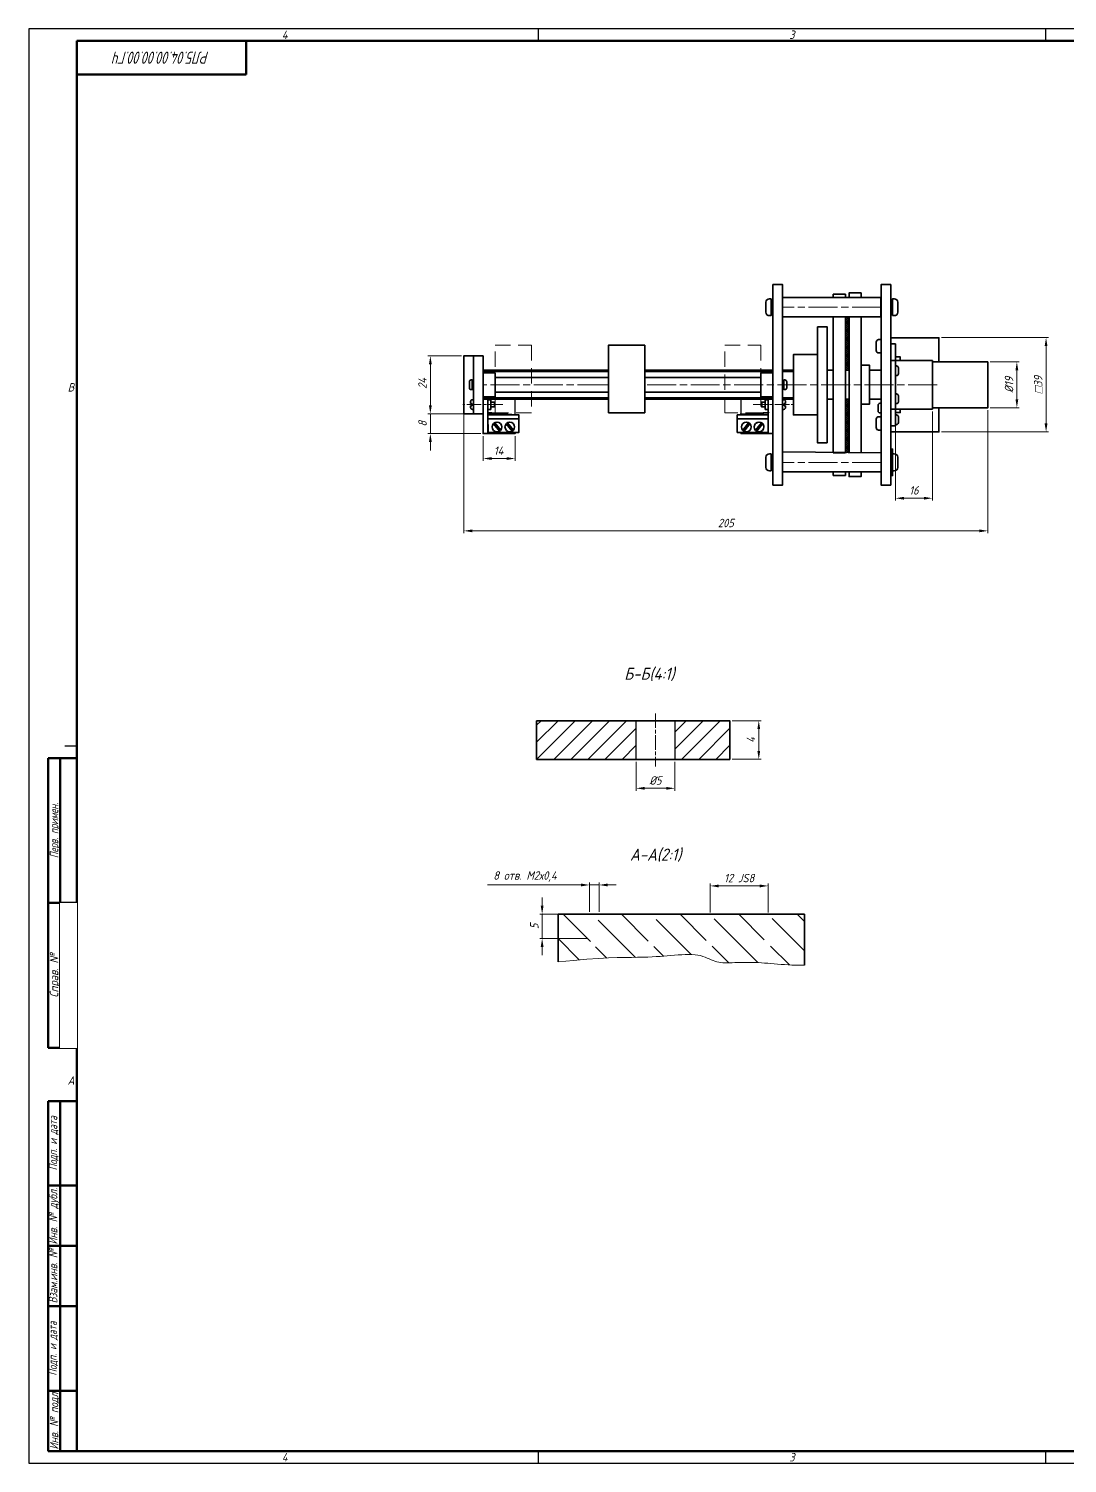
# Model space of a CAD drawing. Header units: millimetres. Extents: x 0 to 841, y 0 to 594.
# Drawn here: x 0 to 430, y 0 to 594 of the extents above; entities that cross this region are included whole.
import ezdxf
from ezdxf.enums import TextEntityAlignment as Align

# ---------------------------------------------------------------- set-up
doc = ezdxf.new("R2010")
doc.units = ezdxf.units.MM
doc.set_wipeout_variables(frame=1)
for name, pattern in [('AM_ISO08W050', [18, 12, -1.5, 3, -1.5]), ('AM_ISO08W050x2', [9, 6, -0.75, 1.5, -0.75]), ('HIDDEN', [9.525, 6.35, -3.175])]:
    doc.linetypes.add(name, pattern=pattern)
for name, color, linetype, lineweight in [('AM_4', 3, 'Continuous', 15), ('AM_5', 3, 'Continuous', 15), ('AM_7', 4, 'AM_ISO08W050', 15), ('AM_8', 1, 'Continuous', 15), ('AM_BOR', 7, 'Continuous', 35), ('окружности', 100, 'HIDDEN', 15), ('основные', 7, 'Continuous', 35)]:
    doc.layers.add(name, color=color, linetype=linetype, lineweight=lineweight)
doc.styles.add('ACGOSTTS', font='geniso.shx', dxfattribs={"oblique": 15, "height": 3.5})
doc.styles.get("Standard").update_dxf_attribs({"font": 'GENISO.SHX', "oblique": 15})
doc.dimstyles.new('AM_GOST$0', dxfattribs={"dimtxt": 3.5, "dimasz": 3.5, "dimexe": 1, "dimexo": 1, "dimgap": 1.5, "dimtad": 1, "dimtoh": 1, "dimtxsty": 'Standard', "dimcen": 0, "dimclrd": 256, "dimclre": 256, "dimclrt": 2, "dimadec": 0, "dimazin": 2, "dimtp": 0.1, "dimtm": 0.1, "dimtfac": 0.71, "dimtmove": 0, "dimatfit": 3, "dimfxl": 1, "dimtolj": 1, "dimlwd": -1, "dimlwe": -1, "dimarcsym": 1})

# ---------------------------------------------------------------- blocks, each defined once
blk = doc.blocks.new('*D11')
at = {"layer": 'AM_5', "linetype": 'ByBlock', "transparency": 16777216}
for p, q in [((179.18, 458.57), (165.31, 458.57)), ((166.31, 455.07), (166.31, 438.06)), ((179.18, 434.56), (165.31, 434.56))]:
    blk.add_line(p, q, dxfattribs=at)
at = {"layer": 'AM_5', "transparency": 16777216}
for points in [[(165.73, 455.07), (166.9, 455.07), (166.31, 458.57)], [(165.73, 438.06), (166.9, 438.06), (166.31, 434.56)]]:
    blk.add_solid(points, dxfattribs=at)
at = {"layer": 'Defpoints', "color": 0, "transparency": 16777216}
for p in [(180.18, 458.57), (166.31, 434.56), (180.18, 434.56)]:
    blk.add_point(p, dxfattribs=at)
at = {"layer": 'AM_5', "color": 2, "transparency": 16777216, "insert": (163.06, 447.11), "char_height": 3.5, "attachment_point": 5, "rotation": 90}
blk.add_mtext('\\A1;24', dxfattribs=at)
blk = doc.blocks.new('GOST_A1_LANDSCAPE')
at = {"layer": 'AM_BOR', "color": 1, "lineweight": 25}
for p, q in [((841, 594), (0, 594)), ((0, 594), (0, 0)), ((211, 594), (211, 589)), ((421, 594), (421, 589)), ((20, 297), (15, 297)), ((0, 0), (841, 0)), ((211, 5), (211, 0)), ((421, 5), (421, 0))]:
    blk.add_line(p, q, dxfattribs=at)
at = {"layer": 'AM_BOR', "color": 7, "lineweight": 50}
for p, q in [((836, 589), (20, 589)), ((20, 589), (20, 5)), ((20, 5), (836, 5))]:
    blk.add_line(p, q, dxfattribs=at)
at = {"layer": 'AM_BOR', "color": 1, "lineweight": 25, "style": 'ACGOSTTS', "oblique": 15}
for s, p in [('4', (106, 591.5)), ('3', (316, 591.5)), ('B', (17.5, 445.5)), ('A', (17.5, 158.5)), ('4', (106, 2.5)), ('3', (316, 2.5))]:
    blk.add_text(s, height=3.5, dxfattribs=at).set_placement(p, align=Align.MIDDLE_CENTER)
blk = doc.blocks.new('GOST_EXT12')
at = {"layer": 'AM_BOR', "color": 7, "lineweight": 50, "ltscale": 0.3}
for p, q in [((0, 287), (-12, 287)), ((-12, 287), (-12, 167)), ((-7, 167), (-7, 287)), ((0, 167), (0, 287)), ((-12, 227), (0, 227)), ((-12, 167), (0, 167))]:
    blk.add_line(p, q, dxfattribs=at)
at = {"layer": 'AM_BOR', "color": 7, "lineweight": 50}
for p, q in [((0, 145), (-12, 145)), ((-12, 145), (-12, 110)), ((-12, 0), (-12, 145)), ((-7, 0), (-7, 145)), ((0, 145), (0, 0)), ((0, 110), (-12, 110)), ((-12, 110), (-12, 85)), ((0, 85), (-12, 85)), ((-12, 85), (-12, 60)), ((0, 60), (-12, 60)), ((-12, 60), (-12, 25)), ((0, 25), (-12, 25)), ((-12, 25), (-12, 0)), ((0, 0), (-12, 0))]:
    blk.add_line(p, q, dxfattribs=at)
at = {"layer": 'AM_BOR', "color": 1, "lineweight": 25, "style": 'ACGOSTTS', "oblique": 15}
for s, width, p in [('Перв. примен.', 0.821392, (-9.5, 257)), ('Подп. и дата', 0.842977, (-9.95, 127.5)), ('Инв. № дубл.', 0.891828, (-9.9, 97.31)), ('Взам.инв. №', 0.899981, (-9.9, 72.5)), ('Подп. и дата', 0.842977, (-10.13, 42.5)), ('Инв. № подл', 0.910904, (-9.5, 12.5))]:
    blk.add_text(s, height=3.5, rotation=90, dxfattribs=dict(at, width=width)).set_placement(p, align=Align.MIDDLE_CENTER)
blk.add_text('Справ. №', height=3.5, rotation=90, dxfattribs=at).set_placement((-9.5, 197), align=Align.MIDDLE_CENTER)
at = {"layer": 'AM_BOR', "color": 2, "lineweight": 25, "style": 'ACGOSTTS', "oblique": 15, "width": 0.8}
for tag, p in [('GEN-TITLE-FREF{16}', (-3.5, 257)), ('GEN-TITLE-RPARTNO{16}', (-3.5, 197)), ('GEN-TITLE-SDT2{10}', (-3.5, 127.5)), ('GEN-TITLE-CSTKN{7}', (-3.5, 97.5)), ('GEN-TITLE-RSTKN{7}', (-3.5, 72.5)), ('GEN-TITLE-SDT1{10}', (-3.5, 42.5)), ('GEN-TITLE-STKN{7}', (-3.5, 12.5))]:
    blk.add_attdef(tag, text='', height=3.17, rotation=90, dxfattribs=at).set_placement(p, align=Align.MIDDLE_CENTER)
blk.add_wipeout([(-7, 227), (-7, 167), (0, 167), (0, 227)])
blk = doc.blocks.new('GOST_EXT3_L')
at = {"layer": 'AM_BOR', "color": 7, "lineweight": 50}
for p, q in [((0, 0), (70, 0)), ((0, -14), (0, 0)), ((70, 0), (70, -14)), ((70, -14), (0, -14))]:
    blk.add_line(p, q, dxfattribs=at)
at = {"layer": 'AM_BOR', "color": 2, "lineweight": 25, "style": 'ACGOSTTS', "oblique": 15, "width": 0.8}
blk.add_attdef('GEN-TITLE-PARTNO{11.7}', text='', height=5, rotation=180, dxfattribs=at).set_placement((35, -7), align=Align.MIDDLE_CENTER)
blk = doc.blocks.new('*D19')
at = {"layer": 'AM_5', "linetype": 'ByBlock', "transparency": 16777216}
for p, q in [((291.3, 307.48), (303.3, 307.48)), ((302.3, 303.98), (302.3, 294.98)), ((291.3, 291.48), (303.3, 291.48))]:
    blk.add_line(p, q, dxfattribs=at)
at = {"layer": 'AM_5', "transparency": 16777216}
for points in [[(301.72, 303.98), (302.88, 303.98), (302.3, 307.48)], [(301.72, 294.98), (302.88, 294.98), (302.3, 291.48)]]:
    blk.add_solid(points, dxfattribs=at)
at = {"layer": 'Defpoints', "color": 0, "transparency": 16777216}
for p in [(290.3, 307.48), (290.3, 291.48), (302.3, 291.48)]:
    blk.add_point(p, dxfattribs=at)
at = {"layer": 'AM_5', "color": 2, "transparency": 16777216, "insert": (299.05, 299.48), "char_height": 3.5, "attachment_point": 5, "rotation": 90}
blk.add_mtext('\\A1;4', dxfattribs=at)
blk = doc.blocks.new('*D20')
at = {"layer": 'AM_5', "linetype": 'ByBlock', "transparency": 16777216}
for p, q in [((251.5, 290.48), (251.5, 278.48)), ((267.5, 290.48), (267.5, 278.48)), ((255, 279.48), (264, 279.48))]:
    blk.add_line(p, q, dxfattribs=at)
at = {"layer": 'AM_5', "transparency": 16777216}
for points in [[(255, 280.06), (255, 278.9), (251.5, 279.48)], [(264, 280.06), (264, 278.9), (267.5, 279.48)]]:
    blk.add_solid(points, dxfattribs=at)
at = {"layer": 'Defpoints', "color": 0, "transparency": 16777216}
for p in [(251.5, 291.48), (267.5, 291.48), (267.5, 279.48)]:
    blk.add_point(p, dxfattribs=at)
at = {"layer": 'AM_5', "color": 2, "transparency": 16777216, "insert": (259.5, 282.73), "char_height": 3.5, "attachment_point": 5}
blk.add_mtext('\\A1;%%C5', dxfattribs=at)
blk = doc.blocks.new('*D22')
at = {"layer": 'AM_5', "linetype": 'ByBlock', "transparency": 16777216}
for p, q in [((377.91, 466.07), (422.25, 466.07)), ((421.25, 462.57), (421.25, 430.57)), ((377.91, 427.07), (422.25, 427.07))]:
    blk.add_line(p, q, dxfattribs=at)
at = {"layer": 'AM_5', "transparency": 16777216}
for points in [[(420.66, 462.57), (421.83, 462.57), (421.25, 466.07)], [(420.66, 430.57), (421.83, 430.57), (421.25, 427.07)]]:
    blk.add_solid(points, dxfattribs=at)
at = {"layer": 'Defpoints', "color": 0, "transparency": 16777216}
for p in [(376.91, 466.07), (376.91, 427.07), (421.25, 427.07)]:
    blk.add_point(p, dxfattribs=at)
at = {"layer": 'AM_5', "color": 2, "transparency": 16777216, "insert": (418, 446.57), "char_height": 3.5, "attachment_point": 5, "rotation": 90}
blk.add_mtext('\\A1;{\\Famgdt|c204;o}39', dxfattribs=at)
blk = doc.blocks.new('*D23')
at = {"layer": 'AM_5', "linetype": 'ByBlock', "transparency": 16777216}
for p, q in [((398.16, 456.07), (410.16, 456.07)), ((409.16, 452.57), (409.16, 440.57)), ((398.16, 437.07), (410.16, 437.07))]:
    blk.add_line(p, q, dxfattribs=at)
at = {"layer": 'AM_5', "transparency": 16777216}
for points in [[(408.58, 452.57), (409.74, 452.57), (409.16, 456.07)], [(408.58, 440.57), (409.74, 440.57), (409.16, 437.07)]]:
    blk.add_solid(points, dxfattribs=at)
at = {"layer": 'Defpoints', "color": 0, "transparency": 16777216}
for p in [(397.16, 456.07), (397.16, 437.07), (409.16, 437.07)]:
    blk.add_point(p, dxfattribs=at)
at = {"layer": 'AM_5', "color": 2, "transparency": 16777216, "insert": (405.91, 446.57), "char_height": 3.5, "attachment_point": 5, "rotation": 90}
blk.add_mtext('\\A1;%%C19', dxfattribs=at)
blk = doc.blocks.new('*D26')
at = {"layer": 'AM_5', "linetype": 'ByBlock', "transparency": 16777216}
for p, q in [((358.9, 435.49), (358.9, 398.59)), ((374.16, 435.51), (374.16, 398.59)), ((370.66, 399.59), (362.4, 399.59))]:
    blk.add_line(p, q, dxfattribs=at)
at = {"layer": 'AM_5', "transparency": 16777216}
for points in [[(362.4, 400.17), (362.4, 399), (358.9, 399.59)], [(370.66, 400.17), (370.66, 399), (374.16, 399.59)]]:
    blk.add_solid(points, dxfattribs=at)
at = {"layer": 'Defpoints', "color": 0, "transparency": 16777216}
for p in [(358.9, 436.49), (374.16, 436.51), (358.9, 399.59)]:
    blk.add_point(p, dxfattribs=at)
at = {"layer": 'AM_5', "color": 2, "transparency": 16777216, "insert": (366.53, 402.84), "char_height": 3.5, "attachment_point": 5}
blk.add_mtext('\\A1;16', dxfattribs=at)
blk = doc.blocks.new('*D27')
at = {"layer": 'AM_5', "linetype": 'ByBlock', "transparency": 16777216}
for p, q in [((282.18, 228.06), (282.18, 240.06)), ((285.68, 239.06), (302.68, 239.06)), ((306.18, 228.06), (306.18, 240.06))]:
    blk.add_line(p, q, dxfattribs=at)
at = {"layer": 'AM_5', "transparency": 16777216}
for points in [[(285.68, 239.64), (285.68, 238.47), (282.18, 239.06)], [(302.68, 239.64), (302.68, 238.47), (306.18, 239.06)]]:
    blk.add_solid(points, dxfattribs=at)
at = {"layer": 'Defpoints', "color": 0, "transparency": 16777216}
for p in [(306.18, 239.06), (282.18, 227.06), (306.18, 227.06)]:
    blk.add_point(p, dxfattribs=at)
at = {"layer": 'AM_5', "color": 2, "transparency": 16777216, "insert": (294.18, 242.31), "char_height": 3.5, "attachment_point": 5}
blk.add_mtext('\\A1;12{}{\\C2; JS8}', dxfattribs=at)
blk = doc.blocks.new('*D28')
at = {"layer": 'AM_5', "linetype": 'ByBlock', "transparency": 16777216}
for p, q in [((212.59, 230.83), (212.59, 234.33)), ((231.56, 227.33), (211.59, 227.33)), ((212.59, 217.33), (212.59, 227.33)), ((231.56, 217.33), (211.59, 217.33)), ((212.59, 213.83), (212.59, 210.33))]:
    blk.add_line(p, q, dxfattribs=at)
at = {"layer": 'AM_5', "transparency": 16777216}
for points in [[(212.01, 230.83), (213.17, 230.83), (212.59, 227.33)], [(212.01, 213.83), (213.17, 213.83), (212.59, 217.33)]]:
    blk.add_solid(points, dxfattribs=at)
at = {"layer": 'Defpoints', "color": 0, "transparency": 16777216}
for p in [(212.59, 227.33), (232.56, 227.33), (232.56, 217.33)]:
    blk.add_point(p, dxfattribs=at)
at = {"layer": 'AM_5', "color": 2, "transparency": 16777216, "insert": (209.34, 222.33), "char_height": 3.5, "attachment_point": 5, "rotation": 90}
blk.add_mtext('\\A1;5', dxfattribs=at)
blk = doc.blocks.new('*D29')
at = {"layer": 'AM_5', "linetype": 'ByBlock', "transparency": 16777216}
for p, q in [((228.68, 239.46), (189.99, 239.46)), ((232.18, 228.28), (232.18, 240.46)), ((236.18, 239.46), (232.18, 239.46)), ((236.18, 228.28), (236.18, 240.46)), ((239.68, 239.46), (243.18, 239.46))]:
    blk.add_line(p, q, dxfattribs=at)
at = {"layer": 'AM_5', "transparency": 16777216}
for points in [[(228.68, 240.04), (228.68, 238.87), (232.18, 239.46)], [(239.68, 240.04), (239.68, 238.87), (236.18, 239.46)]]:
    blk.add_solid(points, dxfattribs=at)
at = {"layer": 'Defpoints', "color": 0, "transparency": 16777216}
for p in [(236.18, 239.46), (232.18, 227.28), (236.18, 227.28)]:
    blk.add_point(p, dxfattribs=at)
at = {"layer": 'AM_5', "color": 2, "transparency": 16777216, "insert": (205.5, 242.97), "char_height": 3.5, "attachment_point": 5}
blk.add_mtext('\\A1;8 отв. M2х0,4', dxfattribs=at)
blk = doc.blocks.new('*D30')
at = {"layer": 'AM_5', "linetype": 'ByBlock', "transparency": 16777216}
for p, q in [((188.18, 425.33), (188.18, 415.02)), ((201.42, 425.33), (201.42, 415.02)), ((191.68, 416.02), (197.92, 416.02))]:
    blk.add_line(p, q, dxfattribs=at)
at = {"layer": 'AM_5', "transparency": 16777216}
for points in [[(191.68, 416.6), (191.68, 415.44), (188.18, 416.02)], [(197.92, 416.6), (197.92, 415.44), (201.42, 416.02)]]:
    blk.add_solid(points, dxfattribs=at)
at = {"layer": 'Defpoints', "color": 0, "transparency": 16777216}
for p in [(188.18, 426.33), (201.42, 426.33), (201.42, 416.02)]:
    blk.add_point(p, dxfattribs=at)
at = {"layer": 'AM_5', "color": 2, "transparency": 16777216, "insert": (194.56, 419.27), "char_height": 3.5, "attachment_point": 5}
blk.add_mtext('\\A1;14', dxfattribs=at)
blk = doc.blocks.new('*D31')
at = {"layer": 'AM_5', "linetype": 'ByBlock', "transparency": 16777216}
for p, q in [((166.31, 438.06), (166.31, 441.56)), ((187.18, 434.56), (165.31, 434.56)), ((166.31, 426.33), (166.31, 434.56)), ((187.18, 426.33), (165.31, 426.33)), ((166.31, 422.83), (166.31, 419.33))]:
    blk.add_line(p, q, dxfattribs=at)
at = {"layer": 'AM_5', "transparency": 16777216}
for points in [[(165.73, 438.06), (166.9, 438.06), (166.31, 434.56)], [(165.73, 422.83), (166.9, 422.83), (166.31, 426.33)]]:
    blk.add_solid(points, dxfattribs=at)
at = {"layer": 'Defpoints', "color": 0, "transparency": 16777216}
for p in [(166.31, 434.56), (188.18, 434.56), (188.18, 426.33)]:
    blk.add_point(p, dxfattribs=at)
at = {"layer": 'AM_5', "color": 2, "transparency": 16777216, "insert": (163.06, 430.44), "char_height": 3.5, "attachment_point": 5, "rotation": 90}
blk.add_mtext('\\A1;8', dxfattribs=at)
blk = doc.blocks.new('*D35')
at = {"layer": 'AM_5', "linetype": 'ByBlock', "transparency": 16777216}
for p, q in [((180.18, 436.07), (180.18, 385.08)), ((397.16, 436.07), (397.16, 385.08)), ((393.66, 386.08), (183.68, 386.08))]:
    blk.add_line(p, q, dxfattribs=at)
at = {"layer": 'AM_5', "transparency": 16777216}
for points in [[(183.68, 386.66), (183.68, 385.5), (180.18, 386.08)], [(393.66, 386.66), (393.66, 385.5), (397.16, 386.08)]]:
    blk.add_solid(points, dxfattribs=at)
at = {"layer": 'Defpoints', "color": 0, "transparency": 16777216}
for p in [(180.18, 437.07), (397.16, 437.07), (180.18, 386.08)]:
    blk.add_point(p, dxfattribs=at)
at = {"layer": 'AM_5', "color": 2, "transparency": 16777216, "insert": (288.67, 389.33), "char_height": 3.5, "attachment_point": 5}
blk.add_mtext('\\A1;205', dxfattribs=at)

msp = doc.modelspace()

# ---------------------------------------------------------------- hatches: boundary and pattern name
at = {"layer": 'AM_8'}
h = msp.add_hatch(dxfattribs=at)
h.set_pattern_fill('_U', color=256, scale=0.61, angle=45, style=0, double=1, pattern_type=0)
h.set_pattern_definition([(45, (56.9328, -4.63717), (-0.43133514, 0.43133514), []), (135, (56.9328, -4.63717), (-0.43133514, -0.43133514), [])])
h.paths.add_polyline_path([(338.156, 474.68), (338.156, 452.566), (339.652, 452.566), (339.652, 440.566), (338.156, 440.566), (338.156, 418.451), (339.656, 418.451), (339.656, 474.68)])
h = msp.add_hatch(dxfattribs=at)
h.set_pattern_fill('_U', color=256, scale=5, angle=45, style=0, pattern_type=0)
h.set_pattern_definition([(45, (-466.6543, -81.4417), (-3.535534, 3.535534), [])])
h.paths.add_polyline_path([(210.3, 291.479), (251.497, 291.479), (251.497, 307.479), (210.3, 307.479)])
h = msp.add_hatch(dxfattribs=at)
h.set_pattern_fill('_U', color=256, scale=5, angle=45, style=0, pattern_type=0)
h.set_pattern_definition([(45, (-427.852, -81.4417), (-3.535534, 3.535534), [])])
h.paths.add_polyline_path([(267.497, 291.479), (290.3, 291.479), (290.3, 307.479), (267.497, 307.479)])
h = msp.add_hatch(dxfattribs=at)
h.set_pattern_fill('ANSI31', color=256, scale=2.7, angle=90)
h.paths.add_polyline_path([(256.563, 227.058), (256.084, 227.334), (236.284, 227.334), (235.805, 227.058), (235.805, 214.534), (234.184, 213.598), (232.563, 214.534), (232.563, 227.058), (232.084, 227.334), (219.184, 227.334), (219.184, 207.636), (225.52, 208.254), (231.059, 208.71), (235.882, 209.03), (240.07, 209.239), (243.703, 209.365), (246.861, 209.434), (249.625, 209.471), (252.075, 209.504), (254.284, 209.553), (256.291, 209.621), (258.129, 209.704), (259.83, 209.801), (261.426, 209.909), (262.948, 210.025), (264.43, 210.146), (265.903, 210.27), (267.391, 210.393), (268.887, 210.505), (270.373, 210.598), (271.833, 210.661), (273.251, 210.685), (274.611, 210.659), (275.897, 210.574), (277.091, 210.419), (278.184, 210.19), (279.185, 209.899), (280.109, 209.565), (280.973, 209.206), (281.792, 208.838), (282.58, 208.481), (283.354, 208.152), (284.129, 207.868), (284.919, 207.644), (285.73, 207.477), (286.566, 207.359), (287.433, 207.283), (288.334, 207.243), (289.274, 207.231), (290.257, 207.241), (291.289, 207.264), (292.372, 207.295), (293.5, 207.329), (294.668, 207.361), (295.869, 207.388), (297.096, 207.406), (298.342, 207.411), (299.601, 207.398), (300.866, 207.364), (302.132, 207.305), (303.405, 207.226), (304.689, 207.13), (305.993, 207.022), (307.321, 206.908), (308.681, 206.791), (310.079, 206.677), (311.521, 206.569), (313.005, 206.473), (314.497, 206.389), (315.953, 206.318), (317.33, 206.262), (318.585, 206.221), (319.674, 206.195), (320.555, 206.187), (321.184, 206.197), (321.184, 227.334), (308.284, 227.334), (307.805, 227.058), (307.805, 214.534), (306.184, 213.598), (304.563, 214.534), (304.563, 227.058), (304.084, 227.334), (284.284, 227.334), (283.805, 227.058), (283.805, 214.534), (282.184, 213.598), (280.563, 214.534), (280.563, 227.058), (280.084, 227.334), (260.284, 227.334), (259.805, 227.058), (259.805, 214.534), (258.184, 213.598), (256.563, 214.534)])

# ---------------------------------------------------------------- linework, layer by layer
for p, q in [((201.417, 434.123), (201.417, 440.566)), ((294.936, 434.123), (294.936, 440.566)), ((234.184, 227.334), (306.184, 227.334))]:
    msp.add_line(p, q)
msp.add_lwpolyline([(251.497, 307.479), (267.497, 307.479), (267.497, 291.479), (251.497, 291.479)], close=True)
at = {"layer": 'AM_4'}
msp.add_lwpolyline([(219.184, 207.636), (225.52, 208.254), (231.059, 208.71), (235.882, 209.03), (240.07, 209.239), (243.703, 209.365), (246.861, 209.434), (249.625, 209.471), (252.075, 209.504), (254.284, 209.553), (256.291, 209.621), (258.129, 209.704), (259.83, 209.801), (261.426, 209.909), (262.948, 210.025), (264.43, 210.146), (265.903, 210.27), (267.391, 210.393), (268.887, 210.505), (270.373, 210.598), (271.833, 210.661), (273.251, 210.685), (274.611, 210.659), (275.897, 210.574), (277.091, 210.419), (278.184, 210.19), (279.185, 209.899), (280.109, 209.565), (280.973, 209.206), (281.792, 208.838), (282.58, 208.481), (283.354, 208.152), (284.129, 207.868), (284.919, 207.644), (285.73, 207.477), (286.566, 207.359), (287.433, 207.283), (288.334, 207.243), (289.274, 207.231), (290.257, 207.241), (291.289, 207.264), (292.372, 207.295), (293.5, 207.329), (294.668, 207.361), (295.869, 207.388), (297.096, 207.406), (298.342, 207.411), (299.601, 207.398), (300.866, 207.364), (302.132, 207.305), (303.405, 207.226), (304.689, 207.13), (305.993, 207.022), (307.321, 206.908), (308.681, 206.791), (310.079, 206.677), (311.521, 206.569), (313.005, 206.473), (314.497, 206.389), (315.953, 206.318), (317.33, 206.262), (318.585, 206.221), (319.674, 206.195), (320.555, 206.187), (321.184, 206.197)], dxfattribs=at)
at = {"layer": 'AM_5'}
for p, q in [((249.497, 307.479), (269.497, 307.479)), ((269.497, 291.479), (249.497, 291.479))]:
    msp.add_line(p, q, dxfattribs=at)
at = {"layer": 'AM_7'}
for p, q in [((352.906, 478.68), (312.176, 478.68)), ((239.176, 446.566), (188.176, 446.566)), ((240.039, 446.566), (239.176, 446.566)), ((376.098, 446.566), (255.039, 446.566)), ((352.906, 414.451), (312.176, 414.451))]:
    msp.add_line(p, q, dxfattribs=at)
at = {"layer": 'AM_7', "linetype": 'AM_ISO08W050x2'}
for p, q in [((196.364, 438.37), (179.745, 438.37)), ((299.989, 438.37), (316.608, 438.37)), ((259.497, 310.479), (259.497, 288.479))]:
    msp.add_line(p, q, dxfattribs=at)
at = {"layer": 'окружности'}
for points in [[(193.176, 462.951), (208.176, 462.951), (208.176, 434.951), (193.176, 434.951)], [(288.176, 462.951), (303.176, 462.951), (303.176, 434.951), (288.176, 434.951)]]:
    msp.add_lwpolyline(points, close=True, dxfattribs=at)
at = {"layer": 'основные'}
for p, q in [((308.176, 463.625), (308.176, 462.625)), ((358.906, 463.566), (356.906, 463.566)), ((358.906, 429.566), (358.906, 463.566)), ((308.176, 459.625), (308.176, 460.625)), ((358.906, 454.672), (358.906, 457.752)), ((188.176, 452.011), (240.039, 452.011)), ((255.039, 452.011), (308.176, 452.011)), ((312.176, 452.011), (316.606, 452.011)), ((330.606, 452.566), (333.156, 452.566)), ((338.156, 452.566), (339.652, 452.566)), ((339.656, 452.066), (339.656, 441.066)), ((344.656, 452.066), (344.656, 441.066)), ((348.145, 452.566), (348.145, 440.566)), ((372.159, 456.566), (356.906, 456.566)), ((358.906, 436.51), (358.906, 452.233)), ((372.159, 456.566), (374.159, 456.566)), ((374.159, 456.566), (374.159, 436.51)), ((352.906, 446.566), (352.906, 444.066)), ((188.176, 441.12), (240.039, 441.12)), ((255.039, 441.12), (308.176, 441.12)), ((312.176, 441.12), (316.606, 441.12)), ((333.156, 440.566), (330.606, 440.566)), ((338.156, 440.566), (339.652, 440.566)), ((183.476, 438.87), (182.976, 438.87)), ((182.976, 437.87), (183.476, 437.87)), ((183.476, 437.87), (183.476, 438.87)), ((190.176, 436.132), (190.176, 435.862)), ((201.656, 434.103), (190.176, 435.067)), ((200.323, 434.092), (199.723, 434.092)), ((201.725, 434.097), (201.656, 434.103)), ((201.725, 434.097), (201.725, 434.097)), ((294.627, 434.346), (294.697, 434.352)), ((294.627, 434.074), (294.627, 434.346)), ((294.697, 434.352), (306.413, 435.145)), ((296.029, 434.092), (296.629, 434.092)), ((306.413, 435.145), (306.436, 434.942)), ((312.876, 437.87), (312.876, 438.87)), ((312.876, 438.87), (313.376, 438.87)), ((313.376, 437.87), (312.876, 437.87)), ((352.906, 436.919), (352.906, 437.919)), ((356.906, 436.51), (372.159, 436.51)), ((372.159, 436.51), (374.159, 436.51)), ((193.176, 429.506), (192.452, 430.42)), ((192.986, 430.846), (195.442, 427.763)), ((194.9, 427.334), (193.176, 429.506)), ((200.159, 427.334), (197.71, 430.42)), ((198.245, 430.846), (200.701, 427.763)), ((298.108, 430.846), (295.652, 427.763)), ((296.194, 427.334), (298.642, 430.42)), ((303.367, 430.846), (300.911, 427.763)), ((303.367, 430.846), (300.911, 427.763)), ((301.453, 427.334), (303.901, 430.42)), ((301.453, 427.334), (302.989, 429.27)), ((303.176, 429.506), (303.901, 430.42)), ((358.906, 429.566), (356.906, 429.566))]:
    msp.add_line(p, q, dxfattribs=at)
for points in [[(308.176, 460.625), (308.176, 488.066), (312.176, 488.066), (312.176, 415.876)], [(356.906, 464.048), (356.906, 488.066), (352.906, 488.066), (352.906, 411.451)], [(338.156, 482.68), (338.156, 484.047), (333.156, 484.047), (333.156, 482.68)], [(344.656, 482.68), (344.656, 484.566), (339.656, 484.566), (339.656, 482.68)], [(333.156, 474.68), (333.156, 418.451)], [(338.156, 474.68), (338.156, 449.066)], [(338.156, 449.066), (338.156, 474.68)], [(339.656, 474.68), (339.656, 452.066)], [(339.656, 452.066), (339.656, 474.68)], [(344.656, 452.066), (344.656, 474.68)], [(356.906, 463.566), (356.906, 466.066), (376.906, 466.066), (376.906, 456.066)], [(356.906, 457.752), (356.906, 463.566)], [(312.176, 413.026), (312.176, 405.066), (308.176, 405.066), (308.176, 460.625)], [(356.906, 457.752), (356.906, 460.968)], [(356.906, 457.752), (356.906, 460.968)], [(356.906, 460.566), (356.906, 457.752)], [(376.906, 437.066), (376.906, 427.066), (356.906, 427.066), (356.906, 457.752)], [(360.906, 456.566), (360.906, 458.093), (358.906, 458.093), (358.887, 440.761)], [(240.039, 452.566), (188.176, 452.566), (188.176, 440.566), (240.039, 440.566)], [(258.176, 452.566), (255.039, 452.566)], [(308.176, 452.566), (258.176, 452.566)], [(316.606, 452.566), (312.176, 452.566)], [(348.145, 452.566), (348.145, 454.67), (344.656, 454.648), (344.656, 452.066)], [(348.145, 440.566), (352.906, 440.566), (352.906, 452.566), (348.145, 452.566)], [(356.906, 454.672), (356.906, 432.566)], [(356.906, 416.201), (356.906, 454.672)], [(360.906, 436.51), (360.906, 435.038), (358.906, 435.038), (358.887, 452.371)], [(188.176, 443.566), (188.176, 449.566)], [(193.176, 449.566), (240.039, 449.566)], [(255.039, 449.566), (303.176, 449.566)], [(308.176, 449.566), (308.176, 443.566)], [(240.039, 443.566), (193.176, 443.566)], [(303.176, 443.566), (255.039, 443.566)], [(255.039, 440.566), (258.176, 440.566)], [(258.176, 440.566), (308.176, 440.566)], [(312.176, 440.566), (316.606, 440.566)], [(338.156, 444.066), (338.156, 418.451)], [(338.156, 418.451), (338.156, 444.066)], [(339.656, 441.066), (339.656, 418.451)], [(339.656, 418.451), (339.656, 441.066)], [(344.656, 418.451), (344.656, 441.066)], [(344.656, 441.066), (344.656, 438.566), (348.145, 438.537), (348.145, 440.566)], [(200.023, 434.092), (200.023, 434.092), (194.38, 434.394), (190.149, 434.8)], [(191.376, 426.868), (202.976, 426.868), (202.976, 434.092), (190.176, 434.092), (190.176, 426.868)], [(190.176, 434.092), (190.229, 426.374), (201.417, 426.374), (201.417, 426.868)], [(191.376, 439.425), (192.838, 439.425), (193.026, 439.208), (193.026, 437.641), (192.838, 437.425), (192.838, 439.425), (192.838, 437.425), (191.376, 437.425)], [(304.976, 426.868), (293.376, 426.868), (293.376, 434.092), (306.176, 434.092), (306.176, 426.868)], [(294.778, 434.092), (294.778, 434.092), (302.389, 434.709), (306.436, 434.942)], [(306.176, 434.092), (306.124, 426.374), (294.936, 426.374), (294.936, 426.868)], [(304.976, 439.425), (303.514, 439.425), (303.327, 439.208), (303.327, 437.641), (303.514, 437.425), (303.514, 439.425), (303.514, 437.425), (304.976, 437.425)], [(190.176, 426.868), (202.976, 426.868), (202.976, 432.467), (190.176, 432.467), (190.176, 426.868)], [(306.176, 426.868), (293.376, 426.868), (293.376, 432.467), (306.176, 432.467), (306.176, 426.868)], [(360.106, 432.566), (360.106, 431.59)], [(352.906, 417.451), (352.906, 418.451), (312.176, 418.739), (312.176, 413.026)], [(356.906, 416.201), (356.906, 419.951), (357.706, 419.951), (357.706, 408.951), (356.906, 408.951), (356.906, 416.201)], [(312.176, 413.026), (312.176, 410.451), (352.906, 410.451), (352.906, 411.451)], [(333.156, 410.451), (333.156, 409.047), (338.156, 409.047), (338.156, 410.451)], [(339.656, 410.451), (339.656, 408.566), (344.656, 408.566), (344.656, 410.451)], [(352.906, 410.451), (352.906, 405.066), (356.906, 405.066), (356.906, 412.701)], [(219.184, 207.636), (219.184, 227.334), (321.184, 227.334)], [(321.184, 227.334), (321.184, 206.197)]]:
    msp.add_lwpolyline(points, dxfattribs=at)
for points in [[(307.376, 482.18), (306.676, 482.18, 0.4142136), (305.276, 480.78), (305.276, 476.58, 0.4142136), (306.676, 475.18), (307.376, 475.18)], [(357.706, 475.18), (358.406, 475.18, 0.4142136), (359.806, 476.58), (359.806, 480.78, 0.4142136), (358.406, 482.18), (357.706, 482.18)], [(351.906, 465.258), (352.906, 465.258), (352.906, 459.758), (351.906, 459.758, -0.4142136), (350.906, 460.758), (350.906, 464.258, -0.4142136)], [(351.906, 427.818), (352.906, 427.818), (352.906, 433.318), (351.906, 433.318, 0.4142136), (350.906, 432.318), (350.906, 428.818, 0.4142136)], [(307.376, 417.951), (306.676, 417.951, 0.4142136), (305.276, 416.551), (305.276, 412.351, 0.4142136), (306.676, 410.951), (307.376, 410.951)], [(357.706, 410.951), (358.406, 410.951, 0.4142136), (359.806, 412.351), (359.806, 416.551, 0.4142136), (358.406, 417.951), (357.706, 417.951)]]:
    msp.add_lwpolyline(points, format="xyb", close=True, dxfattribs=at)
for points in [[(352.892, 482.68), (312.176, 482.68), (312.176, 474.68), (352.892, 474.68)], [(326.606, 470.566), (326.606, 422.566), (330.606, 422.566), (330.606, 470.566)], [(333.156, 474.68), (338.156, 474.68), (338.156, 418.451), (333.156, 418.451)], [(188.176, 458.569), (188.176, 434.563), (180.176, 434.563), (180.176, 458.569)], [(188.176, 458.569), (184.176, 458.569), (184.176, 434.563), (188.176, 434.563)], [(240.039, 434.951), (255.059, 434.951), (255.059, 462.951), (240.039, 462.951)], [(326.606, 459.066), (326.606, 434.066), (316.606, 434.066), (316.606, 459.066)], [(193.176, 451.566), (193.176, 441.566), (188.176, 441.566), (188.176, 451.566)], [(308.176, 451.566), (308.176, 441.566), (303.176, 441.566), (303.176, 451.566)], [(397.159, 456.066), (397.159, 437.066), (374.159, 437.066), (374.159, 456.066)], [(190.176, 440.566), (188.176, 440.566), (188.176, 426.327), (190.176, 426.327)], [(191.376, 436.37), (190.176, 436.37), (190.176, 440.37), (191.376, 440.37)], [(304.976, 436.37), (306.176, 436.37), (306.176, 440.37), (304.976, 440.37)], [(306.176, 440.566), (308.176, 440.566), (308.176, 426.327), (306.176, 426.327)], [(202.976, 434.092), (190.176, 434.092), (190.176, 432.467), (202.976, 432.467)], [(293.376, 434.092), (306.176, 434.092), (306.176, 432.467), (293.376, 432.467)], [(210.3, 307.479), (290.3, 307.479), (290.3, 291.479), (210.3, 291.479)]]:
    msp.add_lwpolyline(points, close=True, dxfattribs=at)
for points in [[(360.093, 451.871), (360.093, 451.171, -0.4142136), (359.293, 450.371), (358.893, 450.371), (358.893, 454.371), (359.293, 454.371, -0.4142136), (360.093, 453.571), (360.093, 451.871)], [(182.476, 447.066), (182.476, 447.766, -0.4142136), (183.276, 448.566), (183.676, 448.566), (183.676, 444.566), (183.276, 444.566, -0.4142136), (182.476, 445.366), (182.476, 447.066)], [(313.876, 446.066), (313.876, 445.366, -0.4142136), (313.076, 444.566), (312.676, 444.566), (312.676, 448.566), (313.076, 448.566, -0.4142136), (313.876, 447.766), (313.876, 446.066)], [(182.976, 437.87), (182.976, 437.17, 0.4142136), (183.776, 436.37), (184.176, 436.37), (184.176, 440.37), (183.776, 440.37, 0.4142136), (182.976, 439.57), (182.976, 438.87)], [(313.376, 437.87), (313.376, 437.17, -0.4142136), (312.576, 436.37), (312.176, 436.37), (312.176, 440.37), (312.576, 440.37, -0.4142136), (313.376, 439.57), (313.376, 438.87)], [(360.093, 441.261), (360.093, 441.961, 0.4142136), (359.293, 442.761), (358.893, 442.761), (358.893, 438.761), (359.293, 438.761, 0.4142136), (360.093, 439.561), (360.093, 441.261)], [(351.706, 436.419), (351.706, 435.719, 0.4142136), (352.506, 434.919), (352.906, 434.919), (352.906, 438.919), (352.506, 438.919, 0.4142136), (351.706, 438.119), (351.706, 436.419)], [(360.106, 432.59), (360.106, 433.29, 0.4142136), (359.306, 434.09), (358.906, 434.09), (358.906, 430.09), (359.306, 430.09, 0.4142136), (360.106, 430.89), (360.106, 432.59)], [(360.106, 431.59), (360.106, 430.89, -0.4142136), (359.306, 430.09), (358.906, 430.09), (358.906, 432.566)]]:
    msp.add_lwpolyline(points, format="xyb", dxfattribs=at)
for centre in [(193.933, 429.092), (199.206, 429.092), (297.147, 429.092), (302.406, 429.092)]:
    msp.add_circle(centre, 2, dxfattribs=at)
msp.add_arc((302.406, 429.092), 2, 14.761727, 311.823708, dxfattribs=at)

# ---------------------------------------------------------------- block references
at = {"lineweight": 0}
msp.add_blockref('GOST_A1_LANDSCAPE', (0, 0), dxfattribs=at)
msp.add_blockref('GOST_EXT3_L', (20, 589), dxfattribs=at).add_auto_attribs({'GEN-TITLE-PARTNO{11.7}': 'РЛ5.04.00.00.00.ГЧ'})

# ---------------------------------------------------------------- texts
at = {"layer": 'основные', "char_height": 5, "attachment_point": 1}
for s, insert in [('Б-Б(4:1)', (246.588, 329.421)), ('A-A(2:1)', (248.955, 254.535))]:
    msp.add_mtext(s, dxfattribs=dict(at, insert=insert))

# ---------------------------------------------------------------- dimensions: what is measured, and where the dimension line sits
at = {"layer": 'AM_5'}
for base, p1, p2, angle, text, override, picture, middle in [((421.247, 427.066), (376.906, 466.066), (376.906, 427.066), 90, '{\\Famgdt|c204;o}<>', {"dimpost": ''}, '*D22', (417.997, 446.566)), ((409.159, 437.066), (397.159, 456.066), (397.159, 437.066), 90, '%%C<>', {"dimpost": ''}, '*D23', (405.909, 446.566)), ((166.315, 434.563), (188.176, 426.327), (188.176, 434.563), 90, '8', {"dimpost": '', "dimtp": 0.013, "dimtm": 0.013}, '*D31', (163.065, 430.445)), ((180.176, 386.079), (397.159, 437.066), (180.176, 437.066), 0, '205', {"dimpost": ''}, '*D35', (288.668, 389.329)), ((302.3, 291.479), (290.3, 307.479), (290.3, 291.479), 90, '4', {"dimpost": ''}, '*D19', (299.05, 299.479)), ((212.591, 227.334), (232.563, 217.334), (232.563, 227.334), 90, '5', {"dimpost": '', "dimtp": 0.013, "dimtm": 0.013, "dimtdec": 3, "dimtzin": 8}, '*D28', (209.341, 222.334))]:
    dim = msp.add_linear_dim(base=base, p1=p1, p2=p2, angle=angle, text=text, dimstyle='AM_GOST$0', override=override, dxfattribs=at)
    dim.commit()
    dim.dimension.update_dxf_attribs({"geometry": picture, "text_midpoint": middle})
dim = msp.add_linear_dim(base=(166.315, 434.563), p1=(180.176, 458.569), p2=(180.176, 434.563), angle=90, text='24', dimstyle='AM_GOST$0', dxfattribs=at)
dim.commit()
dim.dimension.update_dxf_attribs({"geometry": '*D11', "text_midpoint": (166.315, 447.107), "dimtype": 160})
for base, p1, p2, text, override, picture, middle in [((358.904, 399.586), (374.159, 436.51), (358.904, 436.494), '16', {"dimpost": ''}, '*D26', (366.531, 402.836)), ((267.497, 279.479), (251.497, 291.479), (267.497, 291.479), '%%C5', {"dimpost": ''}, '*D20', (259.497, 282.729)), ((306.184, 239.058), (282.184, 227.058), (306.184, 227.058), '12{}{\\C2; JS8}', {"dimtp": 0.013, "dimtm": 0.013, "dimtdec": 3, "dimtzin": 8}, '*D27', (294.184, 242.308))]:
    dim = msp.add_linear_dim(base=base, p1=p1, p2=p2, text=text, dimstyle='AM_GOST$0', override=override, dxfattribs=at)
    dim.commit()
    dim.dimension.update_dxf_attribs({"geometry": picture, "text_midpoint": middle})
for base, p1, p2, text, override, picture, middle in [((201.417, 416.02), (188.176, 426.327), (201.417, 426.327), '14', {"dimpost": '', "dimtp": 0.013, "dimtm": 0.013}, '*D30', (194.557, 416.02)), ((236.184, 239.457), (232.184, 227.276), (236.184, 227.276), '8 отв. M2х0,4', {"dimtp": 0.013, "dimtm": 0.013}, '*D29', (205.5, 239.457))]:
    dim = msp.add_linear_dim(base=base, p1=p1, p2=p2, text=text, dimstyle='AM_GOST$0', override=override, dxfattribs=at)
    dim.commit()
    dim.dimension.update_dxf_attribs({"geometry": picture, "text_midpoint": middle, "dimtype": 160})

# ---------------------------------------------------------------- next in the draw order: block references
at = {"lineweight": 0}
msp.add_blockref('GOST_EXT12', (20, 5), dxfattribs=at)

doc.saveas('drawing.dxf')
